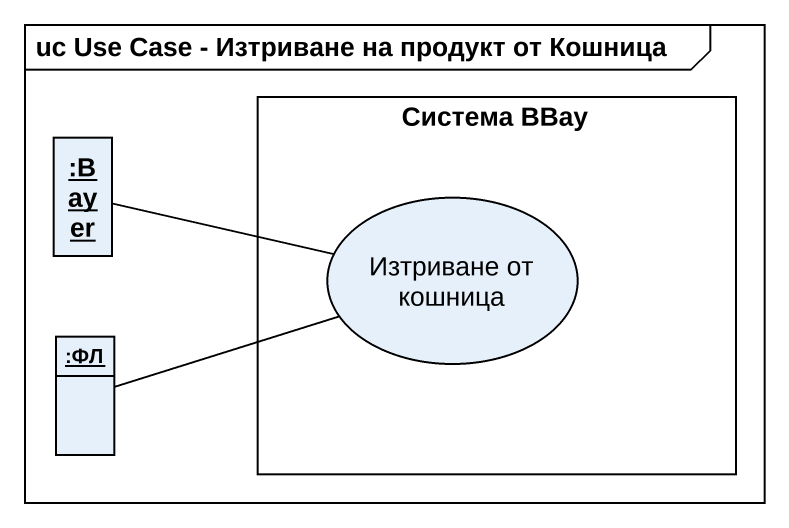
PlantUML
@startuml
mainframe uc Use Case - Изтриване на продукт от Кошница
allowmixing
hide circle
hide empty members
rectangle "Система BBay" as Система_BBay {
  usecase "Изтриване от кошница" as Изтриване_от_кошница
}
object ":Bayer" as Bayer
object ":ФЛ" as ФЛ
Bayer -right- Изтриване_от_кошница
ФЛ -right- Изтриване_от_кошница
@enduml
